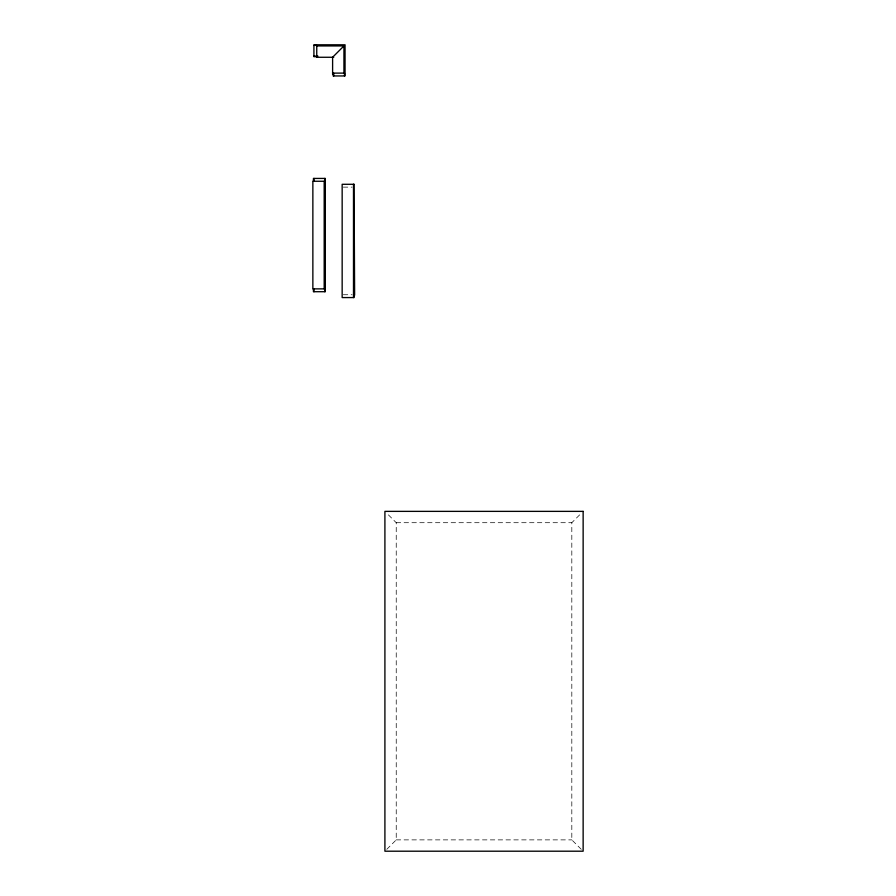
<?xml version="1.0" encoding="UTF-8"?>
<svg xmlns="http://www.w3.org/2000/svg" width="896" height="896" viewBox="0 0 896 896"><rect width="100%" height="100%" fill="white"/><g stroke="black" fill="none" stroke-linecap="round" stroke-linejoin="round"><path stroke-width="0.67" stroke-dasharray="4.48 3.36" d="M581.246 849.307L571.816 839.877L571.816 522.704L581.246 513.262M386.792 849.307L396.234 839.877L396.234 522.704L386.792 513.262M343.302 187.13L352.106 187.13M343.302 294.739L352.106 294.739M396.234 522.704L571.816 522.704M396.234 839.877L571.816 839.877"/><path stroke-width="1.34" d="M316.747 45.931L343.93 45.931L332.606 57.266L332.606 74.256L333.166 74.256M313.914 45.371L316.747 45.371L316.747 57.266L333.738 57.266M313.914 56.123L317.912 56.123M316.747 56.694L313.914 56.694L313.914 44.8L345.061 44.8L345.061 75.947L333.166 75.947L333.166 73.114M332.606 73.114L344.49 73.114L344.49 75.947M325.326 288.87L312.861 288.87L312.861 181.261L324.755 181.261L324.755 178.427M353.494 184.296L353.494 297.573M343.93 45.931L343.93 73.114M333.738 73.282L333.738 75.947M324.755 288.87L324.755 291.704M324.184 181.261L324.184 288.87M313.992 178.427L313.992 181.216M313.992 288.87L313.992 291.704M313.432 181.261L313.432 178.427L325.326 178.427L325.326 291.704L313.432 291.704L313.432 288.87M354.054 184.296L342.16 184.296L342.16 297.573L354.054 297.573L354.626 294.739L354.054 184.296M583.139 511.37L384.91 511.37L384.91 851.2L583.139 851.2L583.139 511.37"/></g></svg>
